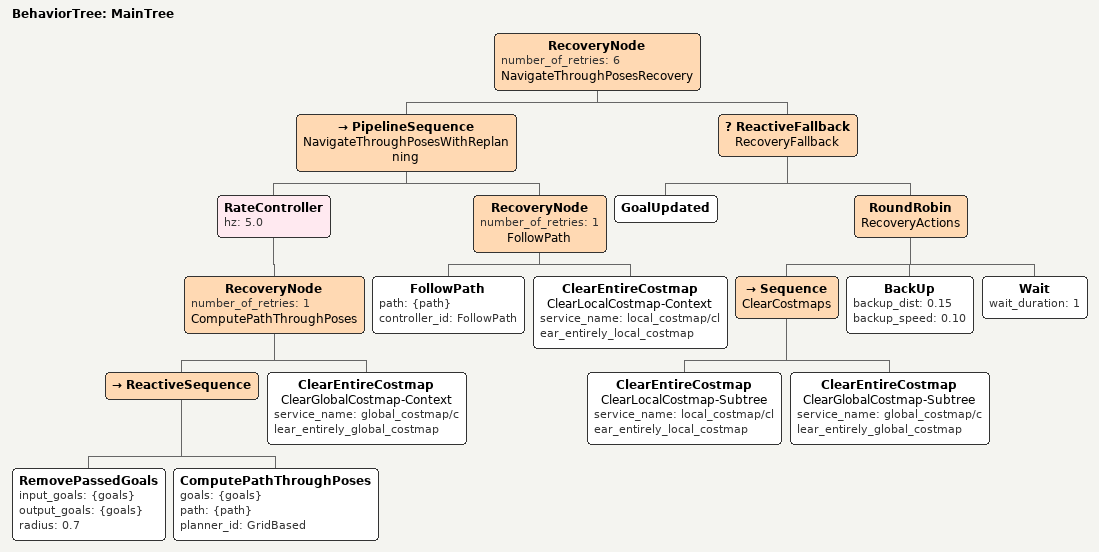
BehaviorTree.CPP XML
<?xml version="1.0"?>
<root main_tree_to_execute="MainTree">
  <BehaviorTree ID="MainTree">
    <RecoveryNode number_of_retries="6" name="NavigateThroughPosesRecovery">
      <PipelineSequence name="NavigateThroughPosesWithReplanning">
        <RateController hz="5.0">
          <RecoveryNode number_of_retries="1" name="ComputePathThroughPoses">
            <ReactiveSequence>
              <RemovePassedGoals input_goals="{goals}" output_goals="{goals}" radius="0.7"/>
              <ComputePathThroughPoses goals="{goals}" path="{path}" planner_id="GridBased"/>
            </ReactiveSequence>
            <ClearEntireCostmap name="ClearGlobalCostmap-Context" service_name="global_costmap/clear_entirely_global_costmap"/>
          </RecoveryNode>
        </RateController>
        <RecoveryNode number_of_retries="1" name="FollowPath">
          <FollowPath path="{path}" controller_id="FollowPath"/>
          <ClearEntireCostmap name="ClearLocalCostmap-Context" service_name="local_costmap/clear_entirely_local_costmap"/>
        </RecoveryNode>
      </PipelineSequence>
      <ReactiveFallback name="RecoveryFallback">
        <GoalUpdated/>
        <RoundRobin name="RecoveryActions">
          <Sequence name="ClearCostmaps">
            <ClearEntireCostmap name="ClearLocalCostmap-Subtree" service_name="local_costmap/clear_entirely_local_costmap"/>
            <ClearEntireCostmap name="ClearGlobalCostmap-Subtree" service_name="global_costmap/clear_entirely_global_costmap"/>
          </Sequence>
          <BackUp backup_dist="0.15" backup_speed="0.10"/>
          <Wait wait_duration="1"/>
        </RoundRobin>
      </ReactiveFallback>
    </RecoveryNode>
  </BehaviorTree>
</root>
